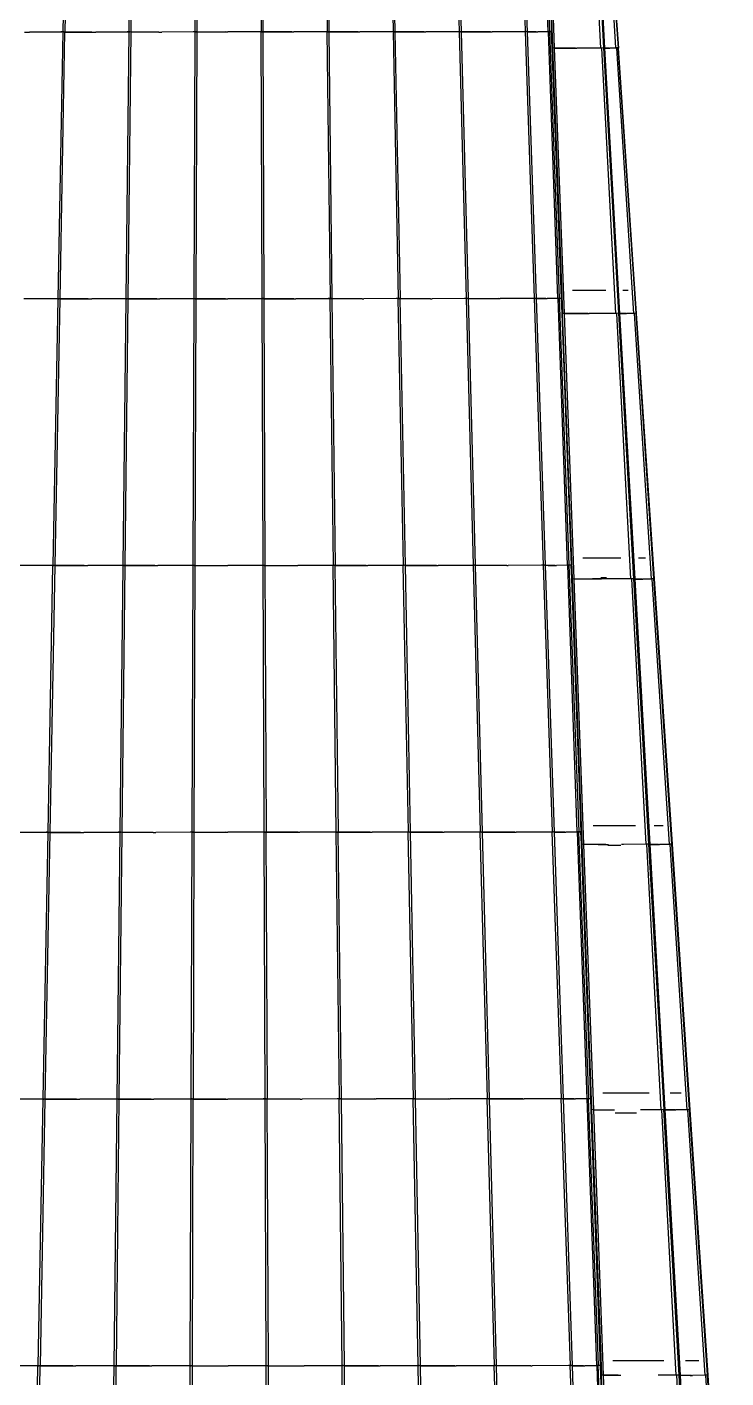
# Model space of a CAD drawing. Extents: x -21493 to 32459, y -48437 to 49697.
# Drawn here: x 4328 to 14770, y 1391 to 21586 of the extents above; entities that cross this region are included whole.
import ezdxf

# ---------------------------------------------------------------- set-up
doc = ezdxf.new("R2010")
doc.units = 0
doc.layers.get('0').update_dxf_attribs({"linetype": 'CONTINUOUS'})

msp = doc.modelspace()

# ---------------------------------------------------------------- linework, layer by layer
for p, q in [((4936, 25501), (4863, 21513)), ((4896, 21511), (4969, 25498)), ((5893, 25502), (5850, 21514)), ((5883, 21512), (5926, 25499)), ((6850, 25503), (6837, 21515)), ((6870, 21512), (6883, 25499)), ((7807, 25504), (7824, 21515)), ((7857, 21513), (7840, 25500)), ((8764, 25504), (8811, 21516)), ((8844, 21514), (8797, 25500)), ((9721, 25505), (9798, 21517)), ((9830, 21514), (9754, 25501)), ((10678, 25506), (10784, 21518)), ((10817, 21515), (10711, 25501)), ((11635, 25507), (11771, 21519)), ((11804, 21515), (11668, 25502)), ((12113, 21518), (11972, 25503)), ((11988, 25509), (12135, 21521)), ((12168, 21517), (12030, 25240)), ((12034, 25241), (12180, 21273)), ((12210, 21271), (12063, 25236)), ((12902, 21271), (12690, 25239)), ((12717, 25242), (12942, 21274)), ((12962, 21270), (12737, 25236)), ((13126, 21273), (12873, 25237)), ((12891, 25243), (13158, 21275)), ((13168, 21271), (12900, 25239)), ((4290, 21510), (4367, 21510)), ((4835, 21511), (4367, 21510)), ((4861, 21513), (4788, 17525)), ((4822, 17523), (4895, 21510)), ((4836, 21512), (4835, 21512)), ((4850, 21511), (4835, 21511)), ((4861, 21513), (4836, 21512)), ((4863, 21513), (4861, 21513)), ((4863, 21513), (4879, 21512)), ((4863, 21513), (4863, 21513)), ((4879, 21512), (4863, 21513)), ((4895, 21510), (4879, 21512)), ((4895, 21510), (4896, 21510)), ((4896, 21510), (4895, 21510)), ((4895, 21510), (4895, 21510)), ((4895, 21510), (4895, 21510)), ((5297, 21511), (4896, 21511)), ((4896, 21511), (5297, 21511)), ((4896, 21510), (4896, 21511)), ((4896, 21511), (4896, 21511)), ((5297, 21511), (5354, 21511)), ((5822, 21511), (5354, 21511)), ((5848, 21514), (5805, 17526)), ((5823, 21512), (5822, 21512)), ((5837, 21511), (5822, 21511)), ((5848, 21514), (5823, 21512)), ((5839, 17524), (5882, 21511)), ((5849, 21514), (5848, 21514)), ((5849, 21514), (5850, 21514)), ((5866, 21512), (5849, 21514)), ((5850, 21514), (5866, 21512)), ((5882, 21511), (5866, 21512)), ((5882, 21511), (5883, 21511)), ((5883, 21511), (5882, 21511)), ((5882, 21511), (5882, 21511)), ((5882, 21511), (5882, 21511)), ((5883, 21512), (6296, 21511)), ((5883, 21511), (5883, 21512)), ((6296, 21511), (5883, 21511)), ((5883, 21511), (5883, 21511)), ((6296, 21511), (6341, 21511)), ((6809, 21512), (6341, 21511)), ((6810, 21513), (6809, 21513)), ((6824, 21512), (6809, 21512)), ((6835, 21515), (6810, 21513)), ((6835, 21515), (6822, 17527)), ((6836, 21515), (6835, 21515)), ((6836, 21515), (6837, 21515)), ((6853, 21513), (6836, 21515)), ((6837, 21515), (6853, 21513)), ((6869, 21512), (6853, 21513)), ((6856, 17524), (6869, 21511)), ((6869, 21511), (6869, 21512)), ((6869, 21511), (6870, 21511)), ((6870, 21511), (6869, 21511)), ((6869, 21511), (6869, 21511)), ((7291, 21512), (6870, 21511)), ((6870, 21512), (7291, 21512)), ((6870, 21511), (6870, 21512)), ((7291, 21512), (7328, 21512)), ((7796, 21513), (7328, 21512)), ((7811, 21513), (7796, 21513)), ((7797, 21513), (7796, 21513)), ((7822, 21516), (7797, 21513)), ((7822, 21516), (7838, 17527)), ((7823, 21515), (7822, 21516)), ((7823, 21515), (7824, 21515)), ((7840, 21514), (7823, 21515)), ((7824, 21515), (7840, 21514)), ((7856, 21512), (7840, 21514)), ((8283, 21512), (7856, 21512)), ((7856, 21512), (7857, 21512)), ((7857, 21512), (7856, 21512)), ((7872, 17525), (7856, 21512)), ((7856, 21512), (7856, 21512)), ((7856, 21512), (7856, 21512)), ((7856, 21512), (7856, 21512)), ((7857, 21513), (8283, 21512)), ((7857, 21512), (7857, 21513)), ((8283, 21512), (8314, 21512)), ((8783, 21513), (8314, 21512)), ((8784, 21514), (8783, 21514)), ((8798, 21513), (8783, 21513)), ((8809, 21516), (8784, 21514)), ((8809, 21516), (8855, 17528)), ((8810, 21516), (8809, 21516)), ((8810, 21516), (8811, 21516)), ((8826, 21515), (8810, 21516)), ((8811, 21516), (8826, 21515)), ((8843, 21513), (8826, 21515)), ((9274, 21513), (8843, 21512)), ((8843, 21513), (8844, 21513)), ((8844, 21513), (8843, 21513)), ((8843, 21512), (8843, 21513)), ((8843, 21513), (8843, 21513)), ((8843, 21513), (8843, 21513)), ((8889, 17526), (8843, 21512)), ((8844, 21514), (9274, 21513)), ((8844, 21513), (8844, 21514)), ((9274, 21513), (9301, 21513)), ((9770, 21514), (9301, 21513)), ((9785, 21514), (9770, 21514)), ((9771, 21514), (9770, 21514)), ((9796, 21517), (9771, 21514)), ((9796, 21517), (9872, 17529)), ((9797, 21517), (9796, 21517)), ((9797, 21517), (9798, 21517)), ((9813, 21515), (9797, 21517)), ((9798, 21517), (9813, 21515)), ((9830, 21514), (9813, 21515)), ((9830, 21514), (9830, 21514)), ((9830, 21514), (9830, 21514)), ((9830, 21514), (10263, 21513)), ((9830, 21514), (9830, 21514)), ((9830, 21513), (9830, 21514)), ((9830, 21514), (9830, 21514)), ((9830, 21514), (9830, 21514)), ((10263, 21513), (9830, 21513)), ((9906, 17526), (9830, 21513)), ((10263, 21513), (10288, 21513)), ((10757, 21514), (10288, 21513)), ((10758, 21515), (10757, 21515)), ((10772, 21514), (10757, 21514)), ((10782, 21518), (10758, 21515)), ((10782, 21518), (10889, 17530)), ((10784, 21518), (10782, 21518)), ((10784, 21518), (10800, 21516)), ((10784, 21518), (10784, 21518)), ((10800, 21516), (10784, 21518)), ((10816, 21515), (10800, 21516)), ((10816, 21515), (10817, 21514)), ((10816, 21514), (10816, 21515)), ((10816, 21515), (10816, 21515)), ((10817, 21514), (10816, 21514)), ((10817, 21513), (10816, 21514)), ((10817, 21515), (11253, 21514)), ((10817, 21514), (10817, 21515)), ((11253, 21514), (10817, 21513)), ((10923, 17527), (10817, 21513)), ((11253, 21514), (11275, 21514)), ((11744, 21515), (11275, 21514)), ((11759, 21515), (11744, 21515)), ((11745, 21515), (11744, 21515)), ((11769, 21519), (11745, 21515)), ((11769, 21519), (11905, 17531)), ((11771, 21519), (11769, 21519)), ((11771, 21519), (11787, 21517)), ((11771, 21519), (11771, 21519)), ((11787, 21517), (11771, 21519)), ((11803, 21515), (11787, 21517)), ((11803, 21515), (11804, 21515)), ((11804, 21515), (11803, 21515)), ((11803, 21515), (11937, 21514)), ((11803, 21514), (11803, 21515)), ((11803, 21515), (11803, 21515)), ((11803, 21515), (11803, 21515)), ((11803, 21515), (11803, 21515)), ((11937, 21514), (11803, 21514)), ((11939, 17527), (11803, 21514)), ((11937, 21514), (11958, 21514)), ((12112, 21515), (11958, 21514)), ((12113, 21518), (12112, 21518)), ((12117, 21515), (12112, 21515)), ((12133, 21521), (12113, 21518)), ((12258, 17530), (12117, 21515)), ((12133, 21521), (12280, 17533)), ((12134, 21521), (12133, 21521)), ((12134, 21521), (12135, 21521)), ((12166, 21517), (12134, 21521)), ((12135, 21521), (12166, 21517)), ((12168, 21517), (12166, 21517)), ((12166, 21517), (12168, 21517)), ((12175, 21272), (12166, 21517)), ((12166, 21517), (12166, 21517)), ((12179, 21273), (12175, 21272)), ((12314, 17529), (12175, 21272)), ((12179, 21273), (12326, 17305)), ((12180, 21273), (12179, 21273)), ((12210, 21269), (12180, 21273)), ((12210, 21270), (12210, 21271)), ((12210, 21271), (12252, 21271)), ((12210, 21269), (12210, 21270)), ((12252, 21270), (12210, 21270)), ((12210, 21269), (12210, 21269)), ((12210, 21269), (12210, 21269)), ((12210, 21269), (12210, 21269)), ((12356, 17303), (12210, 21269)), ((12210, 21269), (12210, 21269)), ((12252, 21270), (12252, 21271)), ((12252, 21271), (12259, 21271)), ((12259, 21270), (12252, 21270)), ((12259, 21271), (12259, 21270)), ((12259, 21271), (12288, 21271)), ((12288, 21270), (12259, 21270)), ((12288, 21271), (12288, 21270)), ((12288, 21271), (12523, 21270)), ((12523, 21270), (12288, 21270)), ((12523, 21270), (12541, 21270)), ((12902, 21271), (12541, 21270)), ((12913, 21271), (12902, 21271)), ((12941, 21274), (12913, 21271)), ((12914, 21271), (12913, 21271)), ((13126, 17303), (12914, 21271)), ((12941, 21274), (13167, 17307)), ((12942, 21274), (12941, 21274)), ((12942, 21274), (12952, 21272)), ((12942, 21274), (12942, 21274)), ((12952, 21272), (12942, 21274)), ((12962, 21270), (12952, 21272)), ((12962, 21270), (12962, 21270)), ((12962, 21270), (12962, 21270)), ((12962, 21269), (12962, 21270)), ((12962, 21270), (12962, 21270)), ((12962, 21270), (12962, 21270)), ((12994, 21269), (12962, 21269)), ((13187, 17303), (12962, 21269)), ((12962, 21269), (12994, 21269)), ((12962, 21269), (12962, 21269)), ((12994, 21269), (12994, 21269)), ((13010, 21269), (12994, 21269)), ((12994, 21269), (13010, 21269)), ((13010, 21269), (13010, 21269)), ((13011, 21269), (13010, 21269)), ((13010, 21269), (13011, 21269)), ((13011, 21269), (13011, 21269)), ((13026, 21269), (13011, 21269)), ((13011, 21269), (13026, 21269)), ((13026, 21269), (13037, 21269)), ((13126, 21270), (13037, 21269)), ((13157, 21275), (13126, 21273)), ((13126, 21273), (13126, 21273)), ((13139, 21270), (13126, 21270)), ((13393, 17305), (13139, 21270)), ((13157, 21275), (13424, 17308)), ((13157, 21275), (13158, 21275)), ((13167, 21271), (13157, 21275)), ((13157, 21275), (13157, 21275)), ((13158, 21275), (13167, 21271)), ((13168, 21271), (13167, 21271)), ((13435, 17304), (13167, 21271)), ((13167, 21271), (13167, 21271)), ((13167, 21271), (13168, 21271)), ((12479, 17651), (12520, 17651)), ((12520, 17651), (12755, 17651)), ((12755, 17651), (12953, 17651)), ((12953, 17651), (12976, 17651)), ((13228, 17651), (13232, 17651)), ((13232, 17651), (13307, 17651)), ((13307, 17651), (13308, 17651)), ((4761, 17523), (4278, 17522)), ((4786, 17525), (4713, 13537)), ((4748, 13535), (4821, 17522)), ((4762, 17524), (4761, 17524)), ((4776, 17523), (4761, 17523)), ((4786, 17525), (4762, 17524)), ((4788, 17525), (4786, 17525)), ((4788, 17525), (4805, 17523)), ((4788, 17525), (4788, 17525)), ((4805, 17523), (4788, 17525)), ((4821, 17522), (4805, 17523)), ((4821, 17522), (4822, 17522)), ((4822, 17522), (4821, 17522)), ((4821, 17522), (4821, 17522)), ((4821, 17522), (4821, 17522)), ((5240, 17523), (4822, 17522)), ((4822, 17523), (5240, 17523)), ((4822, 17522), (4822, 17523)), ((4822, 17522), (4822, 17522)), ((5240, 17523), (5295, 17523)), ((5778, 17523), (5295, 17523)), ((5803, 17526), (5760, 13538)), ((5779, 17524), (5778, 17524)), ((5793, 17523), (5778, 17523)), ((5803, 17526), (5779, 17524)), ((5795, 13536), (5838, 17523)), ((5805, 17526), (5803, 17526)), ((5805, 17526), (5821, 17524)), ((5805, 17526), (5805, 17526)), ((5821, 17524), (5805, 17526)), ((5838, 17523), (5821, 17524)), ((5838, 17523), (5839, 17523)), ((5839, 17523), (5838, 17523)), ((5838, 17523), (5838, 17523)), ((5838, 17523), (5838, 17523)), ((5839, 17524), (6268, 17523)), ((5839, 17523), (5839, 17524)), ((6268, 17523), (5839, 17523)), ((5839, 17523), (5839, 17523)), ((6268, 17523), (6312, 17523)), ((6795, 17524), (6312, 17523)), ((6796, 17525), (6795, 17525)), ((6809, 17524), (6795, 17524)), ((6820, 17527), (6796, 17525)), ((6820, 17527), (6807, 13539)), ((6821, 17527), (6820, 17527)), ((6821, 17527), (6822, 17527)), ((6838, 17525), (6821, 17527)), ((6822, 17527), (6838, 17525)), ((6855, 17524), (6838, 17525)), ((6841, 13536), (6855, 17523)), ((7292, 17524), (6855, 17523)), ((6855, 17523), (6855, 17524)), ((6855, 17523), (6856, 17523)), ((6856, 17523), (6855, 17523)), ((6855, 17523), (6855, 17523)), ((6856, 17524), (7292, 17524)), ((6856, 17523), (6856, 17524)), ((7292, 17524), (7328, 17524)), ((7812, 17524), (7328, 17524)), ((7836, 17528), (7812, 17525)), ((7826, 17525), (7812, 17524)), ((7812, 17525), (7812, 17525)), ((7836, 17528), (7853, 13539)), ((7838, 17527), (7836, 17528)), ((7838, 17527), (7855, 17526)), ((7838, 17527), (7838, 17527)), ((7855, 17526), (7838, 17527)), ((7871, 17524), (7855, 17526)), ((8314, 17524), (7871, 17524)), ((7871, 17524), (7872, 17524)), ((7872, 17524), (7871, 17524)), ((7888, 13537), (7871, 17524)), ((7871, 17524), (7871, 17524)), ((7871, 17524), (7871, 17524)), ((7871, 17524), (7871, 17524)), ((7872, 17525), (8314, 17524)), ((7872, 17524), (7872, 17525)), ((8314, 17524), (8345, 17524)), ((8828, 17525), (8345, 17524)), ((8829, 17526), (8828, 17526)), ((8843, 17525), (8828, 17525)), ((8853, 17528), (8829, 17526)), ((8853, 17528), (8900, 13540)), ((8855, 17528), (8853, 17528)), ((8855, 17528), (8871, 17527)), ((8855, 17528), (8855, 17528)), ((8871, 17527), (8855, 17528)), ((8888, 17525), (8871, 17527)), ((9335, 17525), (8888, 17524)), ((8888, 17525), (8889, 17525)), ((8889, 17525), (8888, 17525)), ((8888, 17524), (8888, 17525)), ((8888, 17525), (8888, 17525)), ((8888, 17525), (8888, 17525)), ((8935, 13538), (8888, 17524)), ((8889, 17526), (9335, 17525)), ((8889, 17525), (8889, 17526)), ((9335, 17525), (9362, 17525)), ((9845, 17526), (9362, 17525)), ((9859, 17526), (9845, 17526)), ((9846, 17526), (9845, 17526)), ((9870, 17529), (9846, 17526)), ((9870, 17529), (9946, 13541)), ((9871, 17529), (9870, 17529)), ((9871, 17529), (9872, 17529)), ((9888, 17527), (9871, 17529)), ((9872, 17529), (9888, 17527)), ((9905, 17526), (9888, 17527)), ((9905, 17526), (9906, 17526)), ((9906, 17526), (9905, 17526)), ((9905, 17525), (9905, 17526)), ((9905, 17526), (9905, 17526)), ((9905, 17526), (9905, 17526)), ((10354, 17525), (9905, 17525)), ((9981, 13538), (9905, 17525)), ((9906, 17526), (10354, 17525)), ((9906, 17526), (9906, 17526)), ((10354, 17525), (10379, 17525)), ((10862, 17526), (10379, 17525)), ((10887, 17530), (10862, 17527)), ((10862, 17527), (10862, 17526)), ((10876, 17526), (10862, 17526)), ((10887, 17530), (10993, 13542)), ((10888, 17530), (10887, 17530)), ((10888, 17530), (10889, 17530)), ((10905, 17528), (10888, 17530)), ((10889, 17530), (10905, 17528)), ((10922, 17527), (10905, 17528)), ((10922, 17527), (10923, 17526)), ((10922, 17526), (10922, 17527)), ((10922, 17527), (10922, 17527)), ((11373, 17526), (10922, 17525)), ((10923, 17526), (10922, 17526)), ((10922, 17525), (10922, 17526)), ((11028, 13539), (10922, 17525)), ((10923, 17527), (11373, 17526)), ((10923, 17526), (10923, 17527)), ((11373, 17526), (11395, 17526)), ((11879, 17527), (11395, 17526)), ((11903, 17531), (11879, 17527)), ((11893, 17527), (11879, 17527)), ((11879, 17527), (11879, 17527)), ((11903, 17531), (12039, 13542)), ((11905, 17531), (11903, 17531)), ((11905, 17531), (11922, 17529)), ((11905, 17531), (11905, 17531)), ((11922, 17529), (11905, 17531)), ((11938, 17527), (11922, 17529)), ((11938, 17527), (11939, 17527)), ((11939, 17527), (11938, 17527)), ((11938, 17527), (11948, 17527)), ((11938, 17526), (11938, 17527)), ((11938, 17527), (11938, 17527)), ((11938, 17527), (11938, 17527)), ((11938, 17527), (11938, 17527)), ((11948, 17526), (11938, 17526)), ((12074, 13539), (11938, 17526)), ((11948, 17526), (11948, 17527)), ((11948, 17527), (12002, 17526)), ((12002, 17526), (11948, 17526)), ((12002, 17526), (12002, 17526)), ((12079, 17526), (12002, 17526)), ((12002, 17526), (12079, 17526)), ((12079, 17526), (12099, 17526)), ((12257, 17527), (12099, 17526)), ((12258, 17530), (12257, 17529)), ((12262, 17527), (12257, 17527)), ((12278, 17533), (12258, 17530)), ((12404, 13541), (12262, 17527)), ((12278, 17533), (12425, 13544)), ((12279, 17532), (12278, 17533)), ((12279, 17532), (12280, 17533)), ((12312, 17529), (12279, 17532)), ((12280, 17533), (12312, 17529)), ((12314, 17529), (12312, 17529)), ((12312, 17529), (12314, 17529)), ((12321, 17305), (12312, 17529)), ((12312, 17529), (12312, 17529)), ((12325, 17305), (12321, 17305)), ((12460, 13541), (12321, 17305)), ((12325, 17305), (12471, 13337)), ((12326, 17305), (12325, 17305)), ((12356, 17301), (12326, 17305)), ((12356, 17302), (12356, 17303)), ((12356, 17303), (12408, 17303)), ((12356, 17301), (12356, 17302)), ((12408, 17302), (12356, 17302)), ((12356, 17301), (12356, 17301)), ((12356, 17301), (12356, 17301)), ((12356, 17301), (12356, 17301)), ((12503, 13336), (12356, 17301)), ((12356, 17301), (12356, 17301)), ((12408, 17303), (12408, 17302)), ((12408, 17303), (12515, 17303)), ((12515, 17302), (12408, 17302)), ((12515, 17302), (12515, 17303)), ((12515, 17303), (12519, 17303)), ((12519, 17302), (12515, 17302)), ((12519, 17303), (12519, 17302)), ((12519, 17303), (12550, 17303)), ((12550, 17302), (12519, 17302)), ((12550, 17303), (12550, 17302)), ((12709, 17303), (12550, 17302)), ((12550, 17303), (12709, 17303)), ((12709, 17303), (12727, 17303)), ((13126, 17303), (12727, 17303)), ((13137, 17303), (13126, 17303)), ((13165, 17307), (13137, 17303)), ((13138, 17303), (13137, 17303)), ((13351, 13336), (13138, 17303)), ((13165, 17307), (13391, 13339)), ((13166, 17306), (13165, 17307)), ((13166, 17306), (13167, 17307)), ((13177, 17305), (13166, 17306)), ((13167, 17307), (13177, 17305)), ((13187, 17303), (13177, 17305)), ((13187, 17303), (13187, 17303)), ((13187, 17303), (13187, 17303)), ((13187, 17302), (13187, 17303)), ((13187, 17303), (13187, 17303)), ((13187, 17303), (13187, 17303)), ((13187, 17302), (13222, 17302)), ((13187, 17301), (13187, 17302)), ((13413, 13335), (13187, 17301)), ((13222, 17301), (13187, 17301)), ((13222, 17302), (13222, 17301)), ((13222, 17302), (13234, 17302)), ((13234, 17301), (13222, 17301)), ((13234, 17301), (13234, 17302)), ((13234, 17302), (13272, 17301)), ((13272, 17301), (13234, 17301)), ((13272, 17301), (13283, 17301)), ((13393, 17302), (13283, 17301)), ((13393, 17305), (13392, 17305)), ((13423, 17308), (13393, 17305)), ((13404, 17302), (13393, 17302)), ((13659, 13337), (13404, 17302)), ((13423, 17308), (13690, 13340)), ((13423, 17308), (13424, 17308)), ((13434, 17304), (13423, 17308)), ((13423, 17308), (13423, 17308)), ((13424, 17308), (13434, 17304)), ((13435, 17304), (13434, 17304)), ((13702, 13336), (13434, 17304)), ((13434, 17304), (13434, 17304)), ((13434, 17304), (13435, 17304)), ((4687, 13535), (4189, 13534)), ((4711, 13537), (4639, 9549)), ((4675, 9547), (4747, 13534)), ((4688, 13536), (4687, 13536)), ((4701, 13535), (4687, 13535)), ((4711, 13537), (4688, 13536)), ((4713, 13537), (4711, 13537)), ((4713, 13537), (4730, 13535)), ((4713, 13537), (4713, 13537)), ((4730, 13535), (4713, 13537)), ((4747, 13534), (4730, 13535)), ((4747, 13534), (4748, 13534)), ((4748, 13534), (4747, 13534)), ((4747, 13534), (4747, 13534)), ((4747, 13534), (4747, 13534)), ((5183, 13535), (4748, 13534)), ((4748, 13535), (5183, 13535)), ((4748, 13534), (4748, 13535)), ((4748, 13534), (4748, 13534)), ((5183, 13535), (5236, 13535)), ((5734, 13535), (5236, 13535)), ((5758, 13538), (5715, 9550)), ((5758, 13538), (5734, 13536)), ((5734, 13536), (5734, 13536)), ((5748, 13535), (5734, 13535)), ((5751, 9548), (5794, 13535)), ((5760, 13538), (5758, 13538)), ((5760, 13538), (5777, 13536)), ((5760, 13538), (5760, 13538)), ((5777, 13536), (5760, 13538)), ((5794, 13535), (5777, 13536)), ((5794, 13535), (5795, 13535)), ((5795, 13535), (5794, 13535)), ((5794, 13535), (5794, 13535)), ((5794, 13535), (5794, 13535)), ((5795, 13536), (6240, 13535)), ((5795, 13535), (5795, 13536)), ((6240, 13535), (5795, 13535)), ((5795, 13535), (5795, 13535)), ((6240, 13535), (6283, 13535)), ((6780, 13536), (6283, 13535)), ((6781, 13537), (6780, 13537)), ((6794, 13536), (6780, 13536)), ((6805, 13539), (6781, 13537)), ((6805, 13539), (6791, 9550)), ((6806, 13539), (6805, 13539)), ((6806, 13539), (6807, 13539)), ((6823, 13537), (6806, 13539)), ((6807, 13539), (6823, 13537)), ((6840, 13536), (6823, 13537)), ((6827, 9548), (6840, 13535)), ((6841, 13535), (6840, 13535)), ((6840, 13535), (6840, 13535)), ((6840, 13535), (6840, 13535)), ((6841, 13535), (6841, 13536)), ((6840, 13535), (6840, 13536)), ((6840, 13535), (6841, 13535)), ((6841, 13536), (7329, 13536)), ((7827, 13536), (7329, 13536)), ((7828, 13537), (7827, 13537)), ((7841, 13536), (7827, 13536)), ((7851, 13539), (7828, 13537)), ((7851, 13539), (7868, 9551)), ((7853, 13539), (7851, 13539)), ((7853, 13539), (7870, 13538)), ((7853, 13539), (7853, 13539)), ((7870, 13538), (7853, 13539)), ((7887, 13536), (7870, 13538)), ((7887, 13536), (7888, 13536)), ((7888, 13536), (7887, 13536)), ((7904, 9549), (7887, 13536)), ((7887, 13536), (7887, 13536)), ((7887, 13536), (7887, 13536)), ((7887, 13536), (7887, 13536)), ((7888, 13537), (8376, 13536)), ((7888, 13536), (7888, 13537)), ((8873, 13537), (8376, 13536)), ((8874, 13538), (8873, 13537)), ((8888, 13537), (8873, 13537)), ((8898, 13540), (8874, 13538)), ((8898, 13540), (8944, 9552)), ((8899, 13540), (8898, 13540)), ((8899, 13540), (8900, 13540)), ((8916, 13539), (8899, 13540)), ((8900, 13540), (8916, 13539)), ((8934, 13537), (8916, 13539)), ((9396, 13537), (8934, 13536)), ((8934, 13537), (8935, 13537)), ((8935, 13537), (8934, 13537)), ((8934, 13536), (8934, 13537)), ((8934, 13537), (8934, 13537)), ((8934, 13537), (8934, 13537)), ((8980, 9550), (8934, 13536)), ((8935, 13538), (9396, 13537)), ((8935, 13537), (8935, 13538)), ((9396, 13537), (9422, 13537)), ((9920, 13538), (9422, 13537)), ((9934, 13538), (9920, 13538)), ((9921, 13538), (9920, 13538)), ((9944, 13541), (9921, 13538)), ((9944, 13541), (10020, 9553)), ((9946, 13541), (9944, 13541)), ((9946, 13541), (9963, 13539)), ((9946, 13541), (9946, 13541)), ((9963, 13539), (9946, 13541)), ((9980, 13538), (9963, 13539)), ((9980, 13538), (9981, 13538)), ((9981, 13538), (9980, 13538)), ((9980, 13536), (9980, 13538)), ((9980, 13538), (9980, 13538)), ((9980, 13538), (9980, 13538)), ((10190, 13537), (9980, 13536)), ((10056, 9550), (9980, 13536)), ((9981, 13538), (9981, 13538)), ((9981, 13538), (10190, 13538)), ((10190, 13538), (10190, 13537)), ((10190, 13538), (10227, 13538)), ((10227, 13537), (10190, 13537)), ((10227, 13537), (10227, 13538)), ((10227, 13538), (10239, 13538)), ((10239, 13537), (10227, 13537)), ((10239, 13537), (10239, 13538)), ((10239, 13538), (10246, 13538)), ((10246, 13537), (10239, 13537)), ((10246, 13538), (10275, 13538)), ((10275, 13537), (10246, 13537)), ((10275, 13538), (10275, 13537)), ((10275, 13538), (10294, 13538)), ((10294, 13537), (10275, 13537)), ((10294, 13538), (10445, 13537)), ((10445, 13537), (10294, 13537)), ((10445, 13537), (10469, 13537)), ((10967, 13538), (10469, 13537)), ((10991, 13542), (10967, 13538)), ((10981, 13538), (10967, 13538)), ((10967, 13538), (10967, 13538)), ((10991, 13542), (11097, 9554)), ((10992, 13542), (10991, 13542)), ((10992, 13542), (10993, 13542)), ((11009, 13540), (10992, 13542)), ((10993, 13542), (11009, 13540)), ((11027, 13539), (11009, 13540)), ((11027, 13539), (11028, 13539)), ((11028, 13539), (11027, 13538)), ((11027, 13539), (11027, 13539)), ((11027, 13538), (11027, 13539)), ((11494, 13538), (11027, 13537)), ((11027, 13537), (11027, 13538)), ((11133, 9551), (11027, 13537)), ((11028, 13539), (11494, 13538)), ((11028, 13539), (11028, 13539)), ((11494, 13538), (11515, 13538)), ((12014, 13539), (11515, 13538)), ((12015, 13539), (12014, 13539)), ((12037, 13543), (12015, 13539)), ((12027, 13539), (12015, 13539)), ((12037, 13543), (12173, 9554)), ((12039, 13542), (12037, 13543)), ((12039, 13542), (12056, 13541)), ((12039, 13542), (12039, 13542)), ((12056, 13541), (12039, 13542)), ((12073, 13540), (12056, 13541)), ((12073, 13539), (12073, 13540)), ((12073, 13539), (12074, 13539)), ((12074, 13539), (12073, 13539)), ((12073, 13539), (12113, 13538)), ((12073, 13538), (12073, 13539)), ((12073, 13539), (12073, 13539)), ((12073, 13539), (12073, 13539)), ((12209, 9551), (12073, 13538)), ((12113, 13538), (12073, 13538)), ((12113, 13538), (12113, 13538)), ((12119, 13538), (12113, 13538)), ((12113, 13538), (12119, 13538)), ((12119, 13538), (12119, 13538)), ((12124, 13538), (12119, 13538)), ((12119, 13538), (12124, 13538)), ((12124, 13538), (12124, 13538)), ((12166, 13538), (12124, 13538)), ((12124, 13538), (12166, 13538)), ((12166, 13538), (12166, 13538)), ((12220, 13538), (12166, 13538)), ((12166, 13538), (12220, 13538)), ((12220, 13538), (12240, 13538)), ((12403, 13539), (12240, 13538)), ((12404, 13541), (12403, 13541)), ((12408, 13539), (12403, 13539)), ((12423, 13544), (12404, 13541)), ((12549, 9553), (12408, 13539)), ((12423, 13544), (12570, 9556)), ((12424, 13544), (12423, 13544)), ((12424, 13544), (12425, 13544)), ((12458, 13541), (12424, 13544)), ((12425, 13544), (12458, 13541)), ((12460, 13541), (12458, 13541)), ((12458, 13541), (12460, 13541)), ((12466, 13337), (12458, 13541)), ((12458, 13541), (12458, 13541)), ((12632, 13651), (12691, 13651)), ((12691, 13651), (12947, 13651)), ((12947, 13651), (13166, 13651)), ((13166, 13651), (13198, 13651)), ((13464, 13651), (13478, 13651)), ((13478, 13651), (13566, 13651)), ((13566, 13651), (13570, 13651)), ((12470, 13337), (12466, 13337)), ((12606, 9553), (12466, 13337)), ((12470, 13337), (12617, 9370)), ((12471, 13337), (12470, 13337)), ((12503, 13334), (12471, 13337)), ((12503, 13336), (12669, 13335)), ((12503, 13334), (12503, 13336)), ((12503, 13334), (12503, 13334)), ((12503, 13334), (12503, 13334)), ((12669, 13334), (12503, 13334)), ((12503, 13334), (12503, 13334)), ((12649, 9368), (12503, 13334)), ((12503, 13334), (12503, 13334)), ((12503, 13334), (12503, 13334)), ((12669, 13335), (12669, 13334)), ((12778, 13335), (12669, 13334)), ((12669, 13335), (12778, 13335)), ((12778, 13335), (12778, 13335)), ((12780, 13335), (12778, 13335)), ((12778, 13335), (12780, 13335)), ((12780, 13335), (12780, 13335)), ((12812, 13335), (12780, 13335)), ((12780, 13335), (12812, 13335)), ((12812, 13335), (12812, 13335)), ((12894, 13335), (12812, 13335)), ((12812, 13335), (12894, 13335)), ((12894, 13335), (12912, 13335)), ((12947, 13351), (12900, 13351)), ((13351, 13336), (12912, 13335)), ((12985, 13351), (12947, 13351)), ((13362, 13336), (13351, 13336)), ((13390, 13339), (13362, 13336)), ((13576, 9368), (13362, 13336)), ((13362, 13336), (13362, 13336)), ((13390, 13339), (13615, 9371)), ((13391, 13339), (13390, 13339)), ((13391, 13339), (13402, 13337)), ((13391, 13339), (13391, 13339)), ((13402, 13337), (13391, 13339)), ((13412, 13335), (13402, 13337)), ((13412, 13335), (13413, 13335)), ((13413, 13335), (13412, 13335)), ((13413, 13334), (13412, 13335)), ((13412, 13335), (13412, 13335)), ((13412, 13335), (13412, 13335)), ((13504, 13334), (13413, 13333)), ((13413, 13334), (13504, 13334)), ((13413, 13333), (13413, 13334)), ((13638, 9367), (13413, 13333)), ((13504, 13334), (13504, 13334)), ((13513, 13334), (13504, 13334)), ((13504, 13334), (13513, 13334)), ((13518, 13334), (13513, 13334)), ((13513, 13334), (13513, 13334)), ((13518, 13334), (13530, 13334)), ((13659, 13334), (13530, 13334)), ((13689, 13340), (13659, 13337)), ((13659, 13337), (13659, 13337)), ((13670, 13334), (13659, 13334)), ((13926, 9369), (13670, 13334)), ((13689, 13340), (13956, 9372)), ((13689, 13340), (13690, 13340)), ((13701, 13336), (13689, 13340)), ((13689, 13340), (13689, 13340)), ((13690, 13340), (13701, 13336)), ((13702, 13336), (13701, 13336)), ((13969, 9368), (13701, 13336)), ((13701, 13336), (13701, 13336)), ((13701, 13336), (13702, 13336)), ((4613, 9547), (4101, 9546)), ((4637, 9549), (4564, 5561)), ((4601, 5559), (4673, 9546)), ((4614, 9548), (4613, 9548)), ((4627, 9547), (4613, 9547)), ((4637, 9549), (4614, 9548)), ((4638, 9549), (4637, 9549)), ((4638, 9549), (4639, 9549)), ((4656, 9547), (4638, 9549)), ((4639, 9549), (4656, 9547)), ((4673, 9546), (4656, 9547)), ((4673, 9546), (4674, 9546)), ((4674, 9546), (4673, 9546)), ((4673, 9546), (4673, 9546)), ((4673, 9546), (4673, 9546)), ((5126, 9547), (4674, 9546)), ((4674, 9546), (4675, 9547)), ((4674, 9546), (4674, 9546)), ((4675, 9547), (5126, 9547)), ((5126, 9547), (5177, 9547)), ((5689, 9547), (5177, 9547)), ((5713, 9550), (5670, 5562)), ((5690, 9548), (5689, 9548)), ((5703, 9547), (5689, 9547)), ((5713, 9550), (5690, 9548)), ((5707, 5560), (5750, 9547)), ((5715, 9550), (5713, 9550)), ((5715, 9550), (5732, 9548)), ((5715, 9550), (5715, 9550)), ((5732, 9548), (5715, 9550)), ((5750, 9547), (5732, 9548)), ((5750, 9547), (5751, 9547)), ((5751, 9547), (5750, 9547)), ((5750, 9547), (5750, 9547)), ((5750, 9547), (5750, 9547)), ((5751, 9548), (6213, 9547)), ((5751, 9547), (5751, 9548)), ((6213, 9547), (5751, 9547)), ((5751, 9547), (5751, 9547)), ((6213, 9547), (6253, 9547)), ((6766, 9548), (6253, 9547)), ((6767, 9549), (6766, 9548)), ((6779, 9548), (6766, 9548)), ((6789, 9551), (6767, 9549)), ((6789, 9551), (6776, 5562)), ((6791, 9550), (6789, 9551)), ((6791, 9550), (6809, 9549)), ((6791, 9550), (6791, 9550)), ((6809, 9549), (6791, 9550)), ((6826, 9548), (6809, 9549)), ((6813, 5560), (6826, 9547)), ((7296, 9548), (6826, 9547)), ((6826, 9547), (6826, 9548)), ((6826, 9547), (6827, 9547)), ((6827, 9547), (6826, 9547)), ((6826, 9547), (6826, 9547)), ((6826, 9547), (6826, 9547)), ((6827, 9548), (7296, 9548)), ((6827, 9547), (6827, 9548)), ((7296, 9548), (7330, 9548)), ((7842, 9548), (7330, 9548)), ((7843, 9549), (7842, 9549)), ((7856, 9548), (7842, 9548)), ((7866, 9551), (7843, 9549)), ((7866, 9551), (7882, 5563)), ((7867, 9551), (7866, 9551)), ((7867, 9551), (7868, 9551)), ((7885, 9550), (7867, 9551)), ((7868, 9551), (7885, 9550)), ((7903, 9548), (7885, 9550)), ((8377, 9548), (7903, 9548)), ((7903, 9548), (7904, 9548)), ((7904, 9548), (7903, 9548)), ((7919, 5561), (7903, 9548)), ((7903, 9548), (7903, 9548)), ((7903, 9548), (7903, 9548)), ((7903, 9548), (7903, 9548)), ((7904, 9549), (8377, 9548)), ((7904, 9548), (7904, 9549)), ((8377, 9548), (8406, 9548)), ((8919, 9549), (8406, 9548)), ((8942, 9552), (8919, 9549)), ((8932, 9549), (8919, 9549)), ((8919, 9549), (8919, 9549)), ((8942, 9552), (8989, 5564)), ((8944, 9552), (8942, 9552)), ((8944, 9552), (8961, 9551)), ((8944, 9552), (8944, 9552)), ((8961, 9551), (8944, 9552)), ((8979, 9549), (8961, 9551)), ((9457, 9549), (8979, 9548)), ((8979, 9549), (8980, 9549)), ((8980, 9549), (8979, 9549)), ((8979, 9548), (8979, 9549)), ((8979, 9549), (8979, 9549)), ((8979, 9549), (8979, 9549)), ((9025, 5561), (8979, 9548)), ((8980, 9550), (9457, 9549)), ((8980, 9549), (8980, 9550)), ((9457, 9549), (9483, 9549)), ((9995, 9550), (9483, 9549)), ((10009, 9550), (9995, 9550)), ((9996, 9550), (9995, 9550)), ((10018, 9553), (9996, 9550)), ((10018, 9553), (10095, 5565)), ((10020, 9553), (10018, 9553)), ((10020, 9553), (10038, 9551)), ((10020, 9553), (10020, 9553)), ((10038, 9551), (10020, 9553)), ((10055, 9550), (10038, 9551)), ((10055, 9550), (10056, 9550)), ((10056, 9550), (10055, 9550)), ((10055, 9548), (10055, 9550)), ((10055, 9550), (10055, 9550)), ((10055, 9550), (10055, 9550)), ((10536, 9549), (10055, 9548)), ((10132, 5562), (10055, 9548)), ((10056, 9550), (10536, 9549)), ((10056, 9550), (10056, 9550)), ((10536, 9549), (10559, 9549)), ((11072, 9550), (10559, 9549)), ((11095, 9554), (11072, 9550)), ((11085, 9550), (11072, 9550)), ((11072, 9550), (11072, 9550)), ((11095, 9554), (11201, 5566)), ((11096, 9554), (11095, 9554)), ((11096, 9554), (11097, 9554)), ((11114, 9552), (11096, 9554)), ((11097, 9554), (11114, 9552)), ((11132, 9551), (11114, 9552)), ((11132, 9551), (11133, 9551)), ((11133, 9551), (11132, 9550)), ((11132, 9551), (11132, 9551)), ((11132, 9550), (11132, 9551)), ((11615, 9550), (11132, 9549)), ((11132, 9549), (11132, 9550)), ((11238, 5563), (11132, 9549)), ((11133, 9551), (11615, 9550)), ((11133, 9551), (11133, 9551)), ((11615, 9550), (11635, 9550)), ((12148, 9551), (11635, 9550)), ((12150, 9551), (12148, 9551)), ((12171, 9554), (12150, 9551)), ((12161, 9551), (12150, 9551)), ((12171, 9554), (12307, 5566)), ((12173, 9554), (12171, 9554)), ((12173, 9554), (12190, 9553)), ((12173, 9554), (12173, 9554)), ((12190, 9553), (12173, 9554)), ((12208, 9552), (12190, 9553)), ((12208, 9551), (12208, 9552)), ((12208, 9551), (12209, 9551)), ((12209, 9551), (12208, 9551)), ((12208, 9550), (12208, 9551)), ((12208, 9551), (12208, 9551)), ((12334, 9550), (12208, 9550)), ((12208, 9550), (12334, 9550)), ((12344, 5563), (12208, 9550)), ((12208, 9550), (12208, 9550)), ((12334, 9550), (12334, 9550)), ((12340, 9550), (12334, 9550)), ((12334, 9550), (12340, 9550)), ((12340, 9550), (12340, 9550)), ((12345, 9550), (12340, 9550)), ((12340, 9550), (12345, 9550)), ((12345, 9550), (12345, 9550)), ((12361, 9550), (12345, 9550)), ((12345, 9550), (12361, 9550)), ((12361, 9550), (12380, 9550)), ((12548, 9551), (12380, 9550)), ((12549, 9553), (12548, 9553)), ((12553, 9551), (12548, 9551)), ((12567, 9556), (12549, 9553)), ((12695, 5565), (12553, 9551)), ((12567, 9556), (12715, 5568)), ((12569, 9556), (12567, 9556)), ((12569, 9556), (12570, 9556)), ((12604, 9553), (12569, 9556)), ((12570, 9556), (12604, 9553)), ((12606, 9553), (12604, 9553)), ((12604, 9553), (12606, 9553)), ((12611, 9369), (12604, 9553)), ((12604, 9553), (12604, 9553)), ((12784, 9651), (12862, 9651)), ((12862, 9651), (13139, 9651)), ((13139, 9651), (13378, 9651)), ((13378, 9651), (13420, 9651)), ((13699, 9651), (13724, 9651)), ((13724, 9651), (13825, 9651)), ((13825, 9651), (13832, 9651)), ((12616, 9370), (12611, 9369)), ((12751, 5565), (12611, 9369)), ((12616, 9370), (12763, 5402)), ((12617, 9370), (12616, 9370)), ((12649, 9366), (12617, 9370)), ((12649, 9368), (12862, 9367)), ((12649, 9366), (12649, 9368)), ((12862, 9367), (12649, 9366)), ((12649, 9366), (12649, 9366)), ((12649, 9366), (12649, 9366)), ((12649, 9366), (12649, 9366)), ((12649, 9366), (12649, 9366)), ((12796, 5400), (12649, 9366)), ((12649, 9366), (12649, 9366)), ((12975, 9367), (12862, 9367)), ((12862, 9367), (13014, 9367)), ((13139, 9351), (13005, 9351)), ((13197, 9351), (13139, 9351)), ((13239, 9367), (13210, 9367)), ((13576, 9368), (13239, 9367)), ((13586, 9368), (13576, 9368)), ((13614, 9371), (13586, 9368)), ((13801, 5400), (13586, 9368)), ((13586, 9368), (13586, 9368)), ((13614, 9371), (13840, 5403)), ((13615, 9371), (13614, 9371)), ((13615, 9371), (13626, 9369)), ((13615, 9371), (13615, 9371)), ((13626, 9369), (13615, 9371)), ((13638, 9367), (13626, 9369)), ((13638, 9367), (13638, 9367)), ((13638, 9367), (13638, 9367)), ((13638, 9366), (13638, 9367)), ((13638, 9367), (13638, 9367)), ((13638, 9367), (13638, 9367)), ((13684, 9366), (13638, 9365)), ((13638, 9366), (13684, 9366)), ((13638, 9365), (13638, 9366)), ((13863, 5400), (13638, 9365)), ((13684, 9366), (13684, 9366)), ((13724, 9366), (13684, 9366)), ((13684, 9366), (13724, 9366)), ((13763, 9366), (13724, 9366)), ((13724, 9366), (13763, 9366)), ((13763, 9366), (13776, 9366)), ((13926, 9366), (13776, 9366)), ((13926, 9369), (13925, 9369)), ((13955, 9372), (13926, 9369)), ((13936, 9366), (13926, 9366)), ((14192, 5401), (13936, 9366)), ((13955, 9372), (14222, 5404)), ((13955, 9372), (13956, 9372)), ((13969, 9368), (13955, 9372)), ((13955, 9372), (13955, 9372)), ((13956, 9372), (13969, 9368)), ((13969, 9368), (13969, 9368)), ((14236, 5401), (13969, 9368)), ((13969, 9368), (13969, 9368)), ((13969, 9368), (13969, 9368)), ((4539, 5558), (4012, 5558)), ((4562, 5561), (4489, 1573)), ((4527, 1571), (4599, 5558)), ((4540, 5560), (4539, 5560)), ((4552, 5558), (4539, 5558)), ((4562, 5561), (4540, 5560)), ((4563, 5561), (4562, 5561)), ((4563, 5561), (4564, 5561)), ((4581, 5559), (4563, 5561)), ((4564, 5561), (4581, 5559)), ((4599, 5558), (4581, 5559)), ((4599, 5558), (4601, 5558)), ((4601, 5558), (4599, 5558)), ((4599, 5558), (4599, 5558)), ((4599, 5558), (4599, 5558)), ((5069, 5559), (4601, 5558)), ((4601, 5559), (5069, 5559)), ((4601, 5558), (4601, 5559)), ((4601, 5558), (4601, 5558)), ((5069, 5559), (5118, 5559)), ((5645, 5559), (5118, 5559)), ((5668, 5562), (5625, 1574)), ((5646, 5560), (5645, 5560)), ((5658, 5559), (5645, 5559)), ((5668, 5562), (5646, 5560)), ((5663, 1572), (5706, 5559)), ((5669, 5562), (5668, 5562)), ((5669, 5562), (5670, 5562)), ((5688, 5560), (5669, 5562)), ((5670, 5562), (5688, 5560)), ((5706, 5559), (5688, 5560)), ((5706, 5559), (5707, 5559)), ((5707, 5559), (5706, 5559)), ((5706, 5559), (5706, 5559)), ((5706, 5559), (5706, 5559)), ((5707, 5560), (6185, 5559)), ((5707, 5559), (5707, 5560)), ((6185, 5559), (5707, 5559)), ((5707, 5559), (5707, 5559)), ((6185, 5559), (6224, 5559)), ((6751, 5560), (6224, 5559)), ((6765, 5560), (6751, 5560)), ((6752, 5560), (6751, 5560)), ((6774, 5563), (6752, 5560)), ((6774, 5563), (6761, 1574)), ((6776, 5562), (6774, 5563)), ((6776, 5562), (6794, 5561)), ((6776, 5562), (6776, 5562)), ((6794, 5561), (6776, 5562)), ((6812, 5560), (6794, 5561)), ((6799, 1572), (6812, 5559)), ((7297, 5560), (6812, 5559)), ((6812, 5560), (6813, 5559)), ((6812, 5560), (6812, 5560)), ((6812, 5559), (6812, 5560)), ((6813, 5559), (6812, 5559)), ((6812, 5559), (6812, 5559)), ((6813, 5560), (7297, 5560)), ((6813, 5559), (6813, 5560)), ((7297, 5560), (7330, 5560)), ((7857, 5560), (7330, 5560)), ((7858, 5561), (7857, 5561)), ((7871, 5560), (7857, 5560)), ((7880, 5563), (7858, 5561)), ((7880, 5563), (7897, 1575)), ((7882, 5563), (7880, 5563)), ((7882, 5563), (7900, 5562)), ((7882, 5563), (7882, 5563)), ((7900, 5562), (7882, 5563)), ((7918, 5560), (7900, 5562)), ((8408, 5560), (7918, 5559)), ((7918, 5560), (7919, 5560)), ((7919, 5560), (7918, 5560)), ((7918, 5559), (7918, 5560)), ((7918, 5560), (7918, 5560)), ((7918, 5560), (7918, 5560)), ((7935, 1573), (7918, 5559)), ((7919, 5561), (8408, 5560)), ((7919, 5560), (7919, 5561)), ((8408, 5560), (8437, 5560)), ((8964, 5561), (8437, 5560)), ((8986, 5564), (8964, 5561)), ((8977, 5561), (8964, 5561)), ((8964, 5561), (8964, 5561)), ((8986, 5564), (9033, 1576)), ((8988, 5564), (8986, 5564)), ((8988, 5564), (8989, 5564)), ((9006, 5563), (8988, 5564)), ((8989, 5564), (9006, 5563)), ((9024, 5561), (9006, 5563)), ((9518, 5561), (9024, 5560)), ((9024, 5561), (9025, 5561)), ((9025, 5561), (9024, 5561)), ((9024, 5560), (9024, 5561)), ((9024, 5561), (9024, 5561)), ((9024, 5561), (9024, 5561)), ((9071, 1573), (9024, 5560)), ((9025, 5561), (9518, 5561)), ((9025, 5561), (9025, 5561)), ((9518, 5561), (9543, 5561)), ((10070, 5562), (9543, 5561)), ((10083, 5562), (10070, 5562)), ((10071, 5562), (10070, 5562)), ((10093, 5565), (10071, 5562)), ((10093, 5565), (10169, 1577)), ((10094, 5565), (10093, 5565)), ((10094, 5565), (10095, 5565)), ((10112, 5563), (10094, 5565)), ((10095, 5565), (10112, 5563)), ((10131, 5562), (10112, 5563)), ((10131, 5562), (10132, 5562)), ((10132, 5562), (10131, 5562)), ((10131, 5562), (10131, 5562)), ((10131, 5560), (10131, 5562)), ((10131, 5562), (10131, 5562)), ((10627, 5561), (10131, 5560)), ((10207, 1574), (10131, 5560)), ((10132, 5562), (10627, 5561)), ((10132, 5562), (10132, 5562)), ((10627, 5561), (10649, 5561)), ((11177, 5562), (10649, 5561)), ((11178, 5562), (11177, 5562)), ((11199, 5566), (11178, 5562)), ((11189, 5562), (11178, 5562)), ((11199, 5566), (11305, 1577)), ((11200, 5565), (11199, 5566)), ((11200, 5565), (11201, 5566)), ((11219, 5564), (11200, 5565)), ((11201, 5566), (11219, 5564)), ((11237, 5563), (11219, 5564)), ((11237, 5563), (11238, 5563)), ((11238, 5563), (11237, 5562)), ((11237, 5563), (11237, 5563)), ((11237, 5562), (11237, 5563)), ((11736, 5562), (11237, 5561)), ((11237, 5561), (11237, 5562)), ((11343, 1575), (11237, 5561)), ((11238, 5563), (11736, 5562)), ((11238, 5563), (11238, 5563)), ((11736, 5562), (11755, 5562)), ((12283, 5563), (11755, 5562)), ((12285, 5563), (12283, 5563)), ((12305, 5566), (12285, 5563)), ((12296, 5563), (12285, 5563)), ((12305, 5566), (12441, 1578)), ((12307, 5566), (12305, 5566)), ((12307, 5566), (12325, 5565)), ((12307, 5566), (12307, 5566)), ((12325, 5565), (12307, 5566)), ((12343, 5564), (12325, 5565)), ((12343, 5563), (12343, 5564)), ((12343, 5563), (12344, 5563)), ((12344, 5563), (12343, 5563)), ((12343, 5562), (12343, 5563)), ((12343, 5563), (12343, 5563)), ((12503, 5562), (12343, 5562)), ((12343, 5562), (12503, 5562)), ((12479, 1575), (12343, 5562)), ((12343, 5562), (12343, 5562)), ((12503, 5562), (12521, 5562)), ((12694, 5562), (12521, 5562)), ((12695, 5565), (12694, 5565)), ((12698, 5562), (12694, 5562)), ((12712, 5568), (12695, 5565)), ((12840, 1577), (12698, 5562)), ((12712, 5568), (12860, 1580)), ((12714, 5568), (12712, 5568)), ((12714, 5568), (12715, 5568)), ((12750, 5565), (12714, 5568)), ((12715, 5568), (12750, 5565)), ((12751, 5565), (12750, 5565)), ((12750, 5565), (12751, 5565)), ((12756, 5401), (12750, 5565)), ((12750, 5565), (12750, 5565)), ((12930, 5651), (13011, 5651)), ((13011, 5651), (13294, 5651)), ((13294, 5651), (13542, 5651)), ((13542, 5651), (13621, 5651)), ((13935, 5651), (13988, 5651)), ((13988, 5651), (14090, 5651)), ((14090, 5651), (14099, 5651)), ((12762, 5402), (12756, 5401)), ((12897, 1577), (12756, 5401)), ((12762, 5402), (12909, 1434)), ((12763, 5402), (12762, 5402)), ((12795, 5399), (12763, 5402)), ((12795, 5398), (12795, 5399)), ((12795, 5398), (12796, 5398)), ((12796, 5398), (12795, 5398)), ((12942, 1432), (12795, 5398)), ((12795, 5398), (12795, 5398)), ((12796, 5400), (13103, 5400)), ((12796, 5399), (12796, 5400)), ((12796, 5398), (12796, 5399)), ((13294, 5351), (13116, 5351)), ((13435, 5351), (13294, 5351)), ((13542, 5400), (13491, 5400)), ((13546, 5400), (13542, 5400)), ((13801, 5400), (13546, 5400)), ((13810, 5400), (13801, 5400)), ((13839, 5403), (13810, 5400)), ((14026, 1432), (13810, 5400)), ((13810, 5400), (13810, 5400)), ((13839, 5403), (14065, 1435)), ((13840, 5403), (13839, 5403)), ((13840, 5403), (13851, 5401)), ((13840, 5403), (13840, 5403)), ((13851, 5401), (13840, 5403)), ((13863, 5400), (13851, 5401)), ((13863, 5400), (13863, 5400)), ((13863, 5400), (13863, 5400)), ((13863, 5398), (13863, 5400)), ((13863, 5400), (13863, 5400)), ((13863, 5400), (13863, 5400)), ((13988, 5398), (13863, 5398)), ((14089, 1432), (13863, 5398)), ((13863, 5398), (13988, 5398)), ((13863, 5398), (13863, 5398)), ((14009, 5398), (13988, 5398)), ((13988, 5398), (14009, 5398)), ((14009, 5398), (14022, 5398)), ((14192, 5399), (14022, 5398)), ((14221, 5404), (14192, 5401)), ((14192, 5401), (14192, 5401)), ((14202, 5399), (14192, 5399)), ((14459, 1434), (14202, 5399)), ((14221, 5404), (14488, 1436)), ((14221, 5404), (14222, 5404)), ((14236, 5401), (14221, 5404)), ((14221, 5404), (14221, 5404)), ((14222, 5404), (14236, 5401)), ((14236, 5401), (14236, 5400)), ((14236, 5400), (14236, 5401)), ((14236, 5401), (14236, 5401)), ((14503, 1433), (14236, 5400)), ((13081, 1651), (13180, 1651)), ((13180, 1651), (13484, 1651)), ((13484, 1651), (13750, 1651)), ((13750, 1651), (13842, 1651)), ((14166, 1651), (14236, 1651)), ((14236, 1651), (14350, 1651)), ((14350, 1651), (14363, 1651)), ((4465, 1570), (3923, 1570)), ((4487, 1573), (4414, -2415)), ((4453, -2417), (4525, 1570)), ((4487, 1573), (4465, 1571)), ((4465, 1571), (4465, 1571)), ((4477, 1570), (4465, 1570)), ((4488, 1573), (4487, 1573)), ((4488, 1573), (4489, 1573)), ((4507, 1571), (4488, 1573)), ((4489, 1573), (4507, 1571)), ((4525, 1570), (4507, 1571)), ((4525, 1570), (4527, 1570)), ((4527, 1570), (4525, 1570)), ((4525, 1570), (4525, 1570)), ((4525, 1570), (4525, 1570)), ((5011, 1571), (4527, 1570)), ((4527, 1571), (5011, 1571)), ((4527, 1570), (4527, 1571)), ((4527, 1570), (4527, 1570)), ((5011, 1571), (5059, 1570)), ((5601, 1571), (5059, 1570)), ((5623, 1574), (5580, -2414)), ((5602, 1572), (5601, 1572)), ((5613, 1571), (5601, 1571)), ((5623, 1574), (5602, 1572)), ((5618, -2416), (5661, 1571)), ((5624, 1574), (5623, 1574)), ((5624, 1574), (5625, 1574)), ((5643, 1572), (5624, 1574)), ((5625, 1574), (5643, 1572)), ((5661, 1571), (5643, 1572)), ((6157, 1571), (5661, 1571)), ((5661, 1571), (5663, 1571)), ((5663, 1571), (5661, 1571)), ((5661, 1571), (5661, 1571)), ((5661, 1571), (5661, 1571)), ((5663, 1572), (6157, 1571)), ((5663, 1571), (5663, 1572)), ((6157, 1571), (6195, 1571)), ((6737, 1572), (6195, 1571)), ((6750, 1572), (6737, 1572)), ((6738, 1572), (6737, 1572)), ((6759, 1574), (6738, 1572)), ((6759, 1574), (6746, -2414)), ((6760, 1574), (6759, 1574)), ((6760, 1574), (6761, 1574)), ((6779, 1573), (6760, 1574)), ((6761, 1574), (6779, 1573)), ((6798, 1572), (6779, 1573)), ((6784, -2416), (6798, 1571)), ((6798, 1572), (6799, 1571)), ((6798, 1571), (6798, 1572)), ((6798, 1572), (6798, 1572)), ((6799, 1571), (6798, 1571)), ((6798, 1571), (6798, 1571)), ((6799, 1572), (7331, 1572)), ((6799, 1571), (6799, 1572)), ((7873, 1572), (7331, 1572)), ((7874, 1573), (7873, 1573)), ((7886, 1572), (7873, 1572)), ((7895, 1575), (7874, 1573)), ((7895, 1575), (7911, -2413)), ((7896, 1575), (7895, 1575)), ((7896, 1575), (7897, 1575)), ((7915, 1574), (7896, 1575)), ((7897, 1575), (7915, 1574)), ((7934, 1572), (7915, 1574)), ((7934, 1572), (7935, 1572)), ((7935, 1572), (7934, 1572)), ((7934, 1571), (7934, 1572)), ((7934, 1572), (7934, 1572)), ((7934, 1572), (7934, 1572)), ((7950, -2415), (7934, 1571)), ((7935, 1573), (8467, 1572)), ((7935, 1572), (7935, 1573)), ((9009, 1573), (8467, 1572)), ((9022, 1573), (9009, 1573)), ((9010, 1573), (9009, 1573)), ((9031, 1576), (9010, 1573)), ((9031, 1576), (9077, -2412)), ((9032, 1576), (9031, 1576)), ((9032, 1576), (9033, 1576)), ((9051, 1575), (9032, 1576)), ((9033, 1576), (9051, 1575)), ((9070, 1573), (9051, 1575)), ((9579, 1573), (9070, 1572)), ((9070, 1573), (9071, 1573)), ((9071, 1573), (9070, 1573)), ((9070, 1572), (9070, 1573)), ((9070, 1573), (9070, 1573)), ((9070, 1573), (9070, 1573)), ((9116, -2415), (9070, 1572)), ((9071, 1573), (9579, 1573)), ((9071, 1573), (9071, 1573)), ((9579, 1573), (9603, 1573)), ((10146, 1574), (9603, 1573)), ((10167, 1577), (10146, 1574)), ((10158, 1574), (10146, 1574)), ((10146, 1574), (10146, 1574)), ((10167, 1577), (10243, -2411)), ((10169, 1577), (10167, 1577)), ((10169, 1577), (10187, 1575)), ((10169, 1577), (10169, 1577)), ((10187, 1575), (10169, 1577)), ((10206, 1574), (10187, 1575)), ((10206, 1574), (10207, 1574)), ((10207, 1574), (10206, 1574)), ((10206, 1574), (10206, 1574)), ((10206, 1572), (10206, 1574)), ((10206, 1574), (10206, 1574)), ((10718, 1573), (10206, 1572)), ((10282, -2414), (10206, 1572)), ((10207, 1574), (10718, 1573)), ((10207, 1574), (10207, 1574)), ((10718, 1573), (10739, 1573)), ((11282, 1574), (10739, 1573)), ((11283, 1574), (11282, 1574)), ((11303, 1577), (11283, 1574)), ((11294, 1574), (11283, 1574)), ((11303, 1577), (11409, -2411)), ((11305, 1577), (11303, 1577)), ((11305, 1577), (11323, 1576)), ((11305, 1577), (11305, 1577)), ((11323, 1576), (11305, 1577)), ((11342, 1575), (11323, 1576)), ((11342, 1575), (11343, 1575)), ((11343, 1575), (11342, 1574)), ((11342, 1574), (11342, 1575)), ((11342, 1575), (11342, 1575)), ((11857, 1574), (11342, 1573)), ((11342, 1573), (11342, 1574)), ((11448, -2413), (11342, 1573)), ((11343, 1575), (11857, 1574)), ((11857, 1574), (11875, 1574)), ((12418, 1575), (11875, 1574)), ((12420, 1575), (12418, 1575)), ((12439, 1578), (12420, 1575)), ((12430, 1575), (12420, 1575)), ((12439, 1578), (12575, -2410)), ((12441, 1578), (12439, 1578)), ((12441, 1578), (12459, 1577)), ((12441, 1578), (12441, 1578)), ((12459, 1577), (12441, 1578)), ((12478, 1576), (12459, 1577)), ((12478, 1576), (12479, 1575)), ((12478, 1575), (12478, 1576)), ((12478, 1576), (12478, 1576)), ((12479, 1575), (12478, 1575)), ((12478, 1574), (12478, 1575)), ((12644, 1574), (12478, 1574)), ((12478, 1574), (12644, 1574)), ((12614, -2413), (12478, 1574)), ((12478, 1574), (12478, 1574)), ((12644, 1574), (12662, 1574)), ((12839, 1574), (12662, 1574)), ((12840, 1577), (12839, 1576)), ((12844, 1574), (12839, 1574)), ((12857, 1580), (12840, 1577)), ((12986, -2412), (12844, 1574)), ((12857, 1580), (13005, -2408)), ((12859, 1580), (12857, 1580)), ((12859, 1580), (12860, 1580)), ((12896, 1577), (12859, 1580)), ((12860, 1580), (12896, 1577)), ((12897, 1577), (12896, 1577)), ((12896, 1577), (12897, 1577)), ((12901, 1433), (12896, 1577)), ((12896, 1577), (12896, 1577)), ((12908, 1434), (12901, 1433)), ((13043, -2411), (12901, 1433)), ((12908, 1434), (13055, -2534)), ((12909, 1434), (12908, 1434)), ((12942, 1431), (12909, 1434)), ((12942, 1432), (13180, 1432)), ((12942, 1431), (12942, 1432)), ((13160, 1431), (12942, 1431)), ((12942, 1431), (12942, 1431)), ((12942, 1431), (12942, 1431)), ((12942, 1431), (12942, 1431)), ((12942, 1431), (12942, 1431)), ((13088, -2536), (12942, 1431)), ((12942, 1431), (12942, 1431)), ((13180, 1432), (13198, 1432)), ((13775, 1432), (13758, 1432)), ((14026, 1432), (13775, 1432)), ((14035, 1432), (14026, 1432)), ((14064, 1435), (14035, 1432)), ((14251, -2536), (14035, 1432)), ((14035, 1432), (14035, 1432)), ((14064, 1435), (14289, -2532)), ((14064, 1435), (14065, 1435)), ((14064, 1435), (14064, 1435)), ((14076, 1434), (14064, 1435)), ((14065, 1435), (14076, 1434)), ((14088, 1432), (14076, 1434)), ((14088, 1432), (14089, 1432)), ((14089, 1432), (14088, 1432)), ((14088, 1431), (14088, 1432)), ((14088, 1432), (14088, 1432)), ((14088, 1432), (14088, 1432)), ((14088, 1431), (14236, 1430)), ((14089, 1430), (14088, 1431)), ((14236, 1430), (14089, 1430)), ((14314, -2536), (14089, 1430)), ((14255, 1430), (14236, 1430)), ((14236, 1430), (14255, 1430)), ((14255, 1430), (14268, 1430)), ((14459, 1431), (14268, 1430)), ((14487, 1436), (14459, 1434)), ((14459, 1434), (14459, 1434)), ((14468, 1431), (14459, 1431)), ((14726, -2534), (14468, 1431)), ((14487, 1436), (14755, -2531)), ((14488, 1436), (14487, 1436)), ((14488, 1436), (14488, 1436)), ((14503, 1433), (14488, 1436)), ((14488, 1436), (14503, 1433)), ((14503, 1433), (14503, 1433)), ((14770, -2535), (14503, 1433)), ((14503, 1433), (14503, 1433)), ((14503, 1433), (14503, 1433))]:
    msp.add_line(p, q)

doc.saveas('drawing.dxf')
